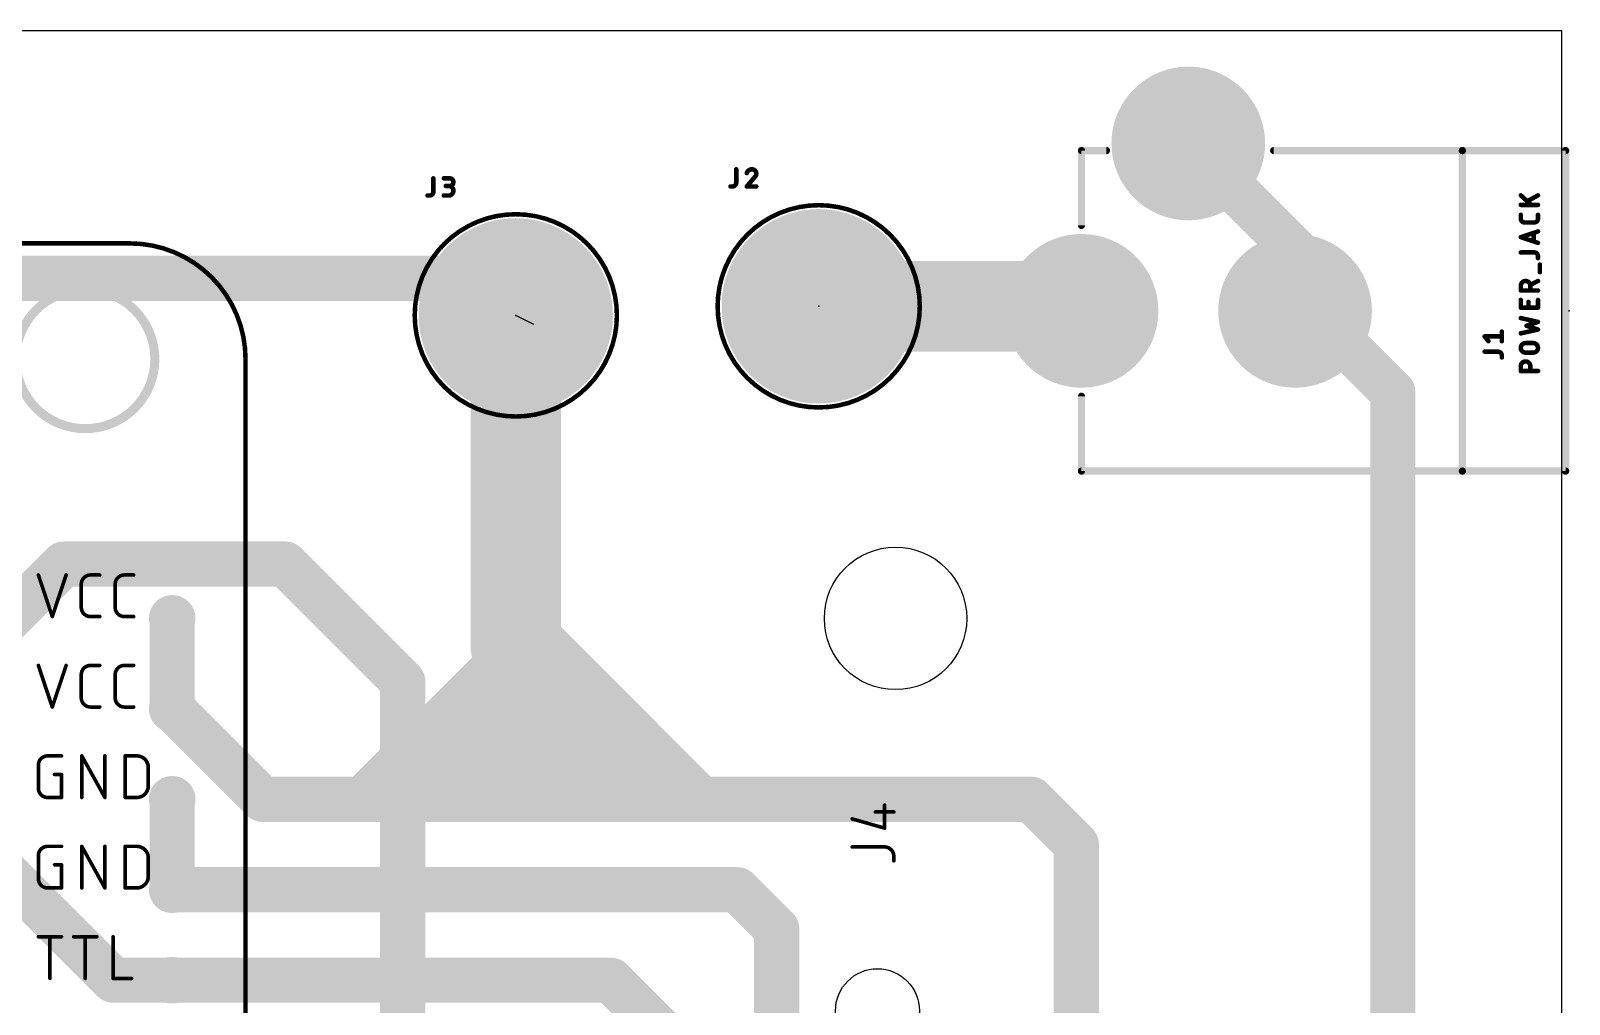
# Model space of a CAD drawing. Extents: x -1.3 to 90, y -14.6 to 68.6.
# Drawn here: x 46.83 to 90.04, y 41.24 to 68.57 of the extents above; entities that cross this region are included whole.
import ezdxf

# ---------------------------------------------------------------- set-up
doc = ezdxf.new("R2010")
doc.units = 0
for name, color, linetype in [('1', 22, 'CONTINUOUS'), ('16', 175, 'CONTINUOUS'), ('17', 82, 'CONTINUOUS'), ('19', 53, 'CONTINUOUS'), ('20', 30, 'CONTINUOUS'), ('21', 253, 'CONTINUOUS'), ('23', 7, 'CONTINUOUS'), ('25', 253, 'CONTINUOUS'), ('27', 253, 'CONTINUOUS'), ('51', 253, 'CONTINUOUS')]:
    doc.layers.add(name, color=color, linetype=linetype)

# ---------------------------------------------------------------- blocks, each defined once
blk = doc.blocks.new('ROUNDP')
at = {"const_width": 0.5}
blk.add_lwpolyline([(0, -0.25, 1), (0, 0.25, 1), (0, -0.25)], format="xyb", dxfattribs=at)

msp = doc.modelspace()

# ---------------------------------------------------------------- linework, layer by layer
at = {"layer": '1', "const_width": 1.27}
for points in [[(41.148, 46.99), (47.752, 53.594)], [(47.752, 53.594), (53.975, 53.594)], [(53.975, 53.594), (57.277, 50.292)], [(57.277, 50.292), (57.277, 40.259)]]:
    msp.add_lwpolyline(points, dxfattribs=at)
at = {"layer": '1', "const_width": 0.635}
for points in [[(47.752, 53.9115, 1), (47.752, 53.2765)], [(47.9765, 53.3695, 1), (47.5275, 53.8185)], [(54.1995, 53.8185, 1), (53.7505, 53.3695)], [(53.975, 53.2765, 1), (53.975, 53.9115)], [(57.5945, 50.292, 1), (56.9595, 50.292)], [(57.0525, 50.0675, 1), (57.5015, 50.5165)]]:
    msp.add_lwpolyline(points, format="xyb", dxfattribs=at)
at = {"layer": '16'}
for points, const_width in [([(79.343, 65.406), (82.343, 62.406)], 1.27), ([(82.343, 62.406), (82.343, 60.706)], 1.27), ([(4.5501, 61.6169), (59.6681, 61.6169)], 1.27), ([(59.6681, 61.6169), (60.96, 60.325)], 1.27), ([(60.452, 60.579), (60.452, 51.308)], 2.54), ([(68.961, 60.833), (76.216, 60.833)], 2.54), ([(76.216, 60.833), (76.343, 60.706)], 2.54), ([(82.55, 60.96), (82.343, 60.753)], 1.27), ([(82.343, 60.753), (82.343, 60.706)], 1.27), ([(85.09, 58.42), (82.55, 60.96)], 1.27), ([(85.09, -1.27), (85.09, 58.42)], 1.27), ([(50.8, 49.53), (50.8, 52.07)], 1.27), ([(61.595, 50.165), (60.452, 51.308)], 2.54), ([(60.452, 51.308), (57.15, 48.006)], 1.27), ([(65.659, 46.99), (61.214, 51.435)], 1.27), ([(63.5, 48.26), (61.595, 50.165)], 2.54), ([(41.0845, 49.9745), (49.149, 41.91)], 1.27), ([(61.595, 50.165), (61.595, 48.895)], 1.27), ([(50.8, 49.53), (53.34, 46.99)], 1.27), ([(59.69, 49.53), (58.42, 48.26)], 1.27), ([(59.69, 49.53), (60.96, 49.53)], 1.27), ([(61.595, 48.895), (60.96, 48.26)], 1.27), ([(61.595, 48.895), (61.595, 47.625)], 1.27), ([(57.15, 46.99), (58.42, 48.26)], 1.27), ([(58.42, 48.26), (58.42, 46.99)], 1.27), ([(58.42, 46.99), (59.69, 48.26)], 1.27), ([(60.96, 48.26), (59.69, 46.99)], 1.27), ([(59.69, 48.26), (60.96, 48.26)], 1.27), ([(63.5, 48.26), (62.23, 46.99)], 1.27), ([(63.5, 46.99), (63.5, 48.26)], 1.27), ([(57.15, 48.006), (56.134, 46.99)], 1.27), ([(57.15, 48.006), (57.15, 46.99)], 1.27), ([(61.595, 47.625), (60.96, 46.99)], 1.27), ([(50.8, 46.99), (50.8, 44.45)], 1.27), ([(53.34, 46.99), (56.134, 46.99)], 1.27), ([(56.134, 46.99), (57.15, 46.99)], 1.27), ([(57.15, 46.99), (58.42, 46.99)], 1.27), ([(58.42, 46.99), (59.69, 46.99)], 1.27), ([(59.69, 46.99), (60.96, 46.99)], 1.27), ([(60.96, 46.99), (62.23, 46.99)], 1.27), ([(62.23, 46.99), (63.5, 46.99)], 1.27), ([(63.5, 46.99), (65.659, 46.99)], 1.27), ([(65.659, 46.99), (74.93, 46.99)], 1.27), ([(74.93, 46.99), (76.2, 45.72)], 1.27), ([(76.2, 45.72), (76.2, 36.582)], 1.27), ([(50.8, 44.45), (66.675, 44.45)], 1.27), ([(66.675, 44.45), (67.781, 43.344)], 1.27), ([(67.781, 43.344), (67.781, 39.8794)], 1.27), ([(49.149, 41.91), (50.8, 41.91)], 1.27), ([(50.8, 41.91), (63.119, 41.91)], 1.27), ([(63.119, 41.91), (65.772, 39.257)], 1.27)]:
    msp.add_lwpolyline(points, dxfattribs=dict(at, const_width=const_width))
for points, const_width in [([(79.5675, 65.6305, 1), (79.1185, 65.1815)], 0.635), ([(82.6605, 62.406, 1), (82.0255, 62.406)], 0.635), ([(82.1185, 62.1815, 1), (82.5675, 62.6305)], 0.635), ([(59.8927, 61.8414, 1), (59.4436, 61.3923)], 0.635), ([(59.6681, 61.2994, 1), (59.6681, 61.9344)], 0.635), ([(61.087, 60.579, 1), (59.817, 60.579)], 1.27), ([(68.961, 61.468, 1), (68.961, 60.198)], 1.27), ([(76.665, 61.282, 1), (75.767, 60.384)], 1.27), ([(76.216, 60.198, 1), (76.216, 61.468)], 1.27), ([(75.894, 60.257, 1), (76.792, 61.155)], 1.27), ([(82.6605, 60.753, 1), (82.0255, 60.753)], 0.635), ([(82.7745, 61.1845, 1), (82.3255, 60.7355)], 0.635), ([(82.7745, 60.7355, 1), (82.3255, 61.1845)], 0.635), ([(82.1185, 60.9775, 1), (82.5675, 60.5285)], 0.635), ([(82.0255, 60.706, 1), (82.6605, 60.706)], 0.635), ([(82.0255, 60.706, 1), (82.6605, 60.706)], 0.635), ([(60.7355, 60.1005, 1), (61.1845, 60.5495)], 0.635), ([(85.4075, 58.42, 1), (84.7725, 58.42)], 0.635), ([(84.8655, 58.1955, 1), (85.3145, 58.6445)], 0.635), ([(51.1175, 52.07, 1), (50.4825, 52.07)], 0.635), ([(60.901, 51.757, 1), (60.003, 50.859)], 1.27), ([(59.817, 51.308, 1), (61.087, 51.308)], 1.27), ([(60.6765, 51.0835, 1), (60.2275, 51.5325)], 0.635), ([(61.4385, 51.6595, 1), (60.9895, 51.2105)], 0.635), ([(62.044, 50.614, 1), (61.146, 49.716)], 1.27), ([(61.146, 49.716, 1), (62.044, 50.614)], 1.27), ([(61.9125, 50.165, 1), (61.2775, 50.165)], 0.635), ([(51.0245, 49.7545, 1), (50.5755, 49.3055)], 0.635), ([(59.69, 49.8475, 1), (59.69, 49.2125)], 0.635), ([(59.9145, 49.3055, 1), (59.4655, 49.7545)], 0.635), ([(60.96, 49.2125, 1), (60.96, 49.8475)], 0.635), ([(50.4825, 49.53, 1), (51.1175, 49.53)], 0.635), ([(61.9125, 48.895, 1), (61.2775, 48.895)], 0.635), ([(61.8195, 48.6705, 1), (61.3705, 49.1195)], 0.635), ([(63.051, 47.811, 1), (63.949, 48.709)], 1.27), ([(58.7375, 48.26, 1), (58.1025, 48.26)], 0.635), ([(58.6445, 48.0355, 1), (58.1955, 48.4845)], 0.635), ([(59.69, 48.5775, 1), (59.69, 47.9425)], 0.635), ([(59.9145, 48.0355, 1), (59.4655, 48.4845)], 0.635), ([(61.1845, 48.0355, 1), (60.7355, 48.4845)], 0.635), ([(60.96, 47.9425, 1), (60.96, 48.5775)], 0.635), ([(61.2775, 48.895, 1), (61.9125, 48.895)], 0.635), ([(63.8175, 48.26, 1), (63.1825, 48.26)], 0.635), ([(63.7245, 48.0355, 1), (63.2755, 48.4845)], 0.635), ([(57.4675, 48.006, 1), (56.8325, 48.006)], 0.635), ([(56.9255, 48.2305, 1), (57.3745, 47.7815)], 0.635), ([(57.3745, 47.7815, 1), (56.9255, 48.2305)], 0.635), ([(58.1955, 48.4845, 1), (58.6445, 48.0355)], 0.635), ([(60.7355, 48.4845, 1), (61.1845, 48.0355)], 0.635), ([(61.8195, 47.4005, 1), (61.3705, 47.8495)], 0.635), ([(51.1175, 46.99, 1), (50.4825, 46.99)], 0.635), ([(53.34, 47.3075, 1), (53.34, 46.6725)], 0.635), ([(56.134, 47.3075, 1), (56.134, 46.6725)], 0.635), ([(56.134, 46.6725, 1), (56.134, 47.3075)], 0.635), ([(57.15, 47.3075, 1), (57.15, 46.6725)], 0.635), ([(57.15, 46.6725, 1), (57.15, 47.3075)], 0.635), ([(58.42, 47.3075, 1), (58.42, 46.6725)], 0.635), ([(58.42, 46.6725, 1), (58.42, 47.3075)], 0.635), ([(59.69, 47.3075, 1), (59.69, 46.6725)], 0.635), ([(59.69, 46.6725, 1), (59.69, 47.3075)], 0.635), ([(60.96, 47.3075, 1), (60.96, 46.6725)], 0.635), ([(60.96, 46.6725, 1), (60.96, 47.3075)], 0.635), ([(61.2775, 47.625, 1), (61.9125, 47.625)], 0.635), ([(62.23, 47.3075, 1), (62.23, 46.6725)], 0.635), ([(62.23, 46.6725, 1), (62.23, 47.3075)], 0.635), ([(63.5, 47.3075, 1), (63.5, 46.6725)], 0.635), ([(63.5, 46.6725, 1), (63.5, 47.3075)], 0.635), ([(65.659, 47.3075, 1), (65.659, 46.6725)], 0.635), ([(65.659, 46.6725, 1), (65.659, 47.3075)], 0.635), ([(75.1545, 47.2145, 1), (74.7055, 46.7655)], 0.635), ([(74.93, 46.6725, 1), (74.93, 47.3075)], 0.635), ([(53.1155, 46.7655, 1), (53.5645, 47.2145)], 0.635), ([(55.9095, 47.2145, 1), (56.3585, 46.7655)], 0.635), ([(56.9255, 47.2145, 1), (57.3745, 46.7655)], 0.635), ([(56.8325, 46.99, 1), (57.4675, 46.99)], 0.635), ([(58.1955, 47.2145, 1), (58.6445, 46.7655)], 0.635), ([(58.1025, 46.99, 1), (58.7375, 46.99)], 0.635), ([(59.4655, 47.2145, 1), (59.9145, 46.7655)], 0.635), ([(60.7355, 47.2145, 1), (61.1845, 46.7655)], 0.635), ([(62.0055, 47.2145, 1), (62.4545, 46.7655)], 0.635), ([(63.1825, 46.99, 1), (63.8175, 46.99)], 0.635), ([(65.4345, 46.7655, 1), (65.8835, 47.2145)], 0.635), ([(76.5175, 45.72, 1), (75.8825, 45.72)], 0.635), ([(75.9755, 45.4955, 1), (76.4245, 45.9445)], 0.635), ([(50.8, 44.7675, 1), (50.8, 44.1325)], 0.635), ([(66.8995, 44.6745, 1), (66.4505, 44.2255)], 0.635), ([(66.675, 44.1325, 1), (66.675, 44.7675)], 0.635), ([(50.4825, 44.45, 1), (51.1175, 44.45)], 0.635), ([(68.0985, 43.344, 1), (67.4635, 43.344)], 0.635), ([(67.5565, 43.1195, 1), (68.0055, 43.5685)], 0.635), ([(49.149, 42.2275, 1), (49.149, 41.5925)], 0.635), ([(48.9245, 41.6855, 1), (49.3735, 42.1345)], 0.635), ([(50.8, 42.2275, 1), (50.8, 41.5925)], 0.635), ([(50.8, 41.5925, 1), (50.8, 42.2275)], 0.635), ([(63.3435, 42.1345, 1), (62.8945, 41.6855)], 0.635), ([(63.119, 41.5925, 1), (63.119, 42.2275)], 0.635)]:
    msp.add_lwpolyline(points, format="xyb", dxfattribs=dict(at, const_width=const_width))
at = {"layer": '19'}
msp.add_line((60.96, 60.325), (60.452, 60.579), dxfattribs=at)
at = {"layer": '20'}
for p, q in [((89.84, 68.57), (-1.27, 68.57)), ((89.84, -12.7), (89.84, 68.57))]:
    msp.add_line(p, q, dxfattribs=at)
for centre, radius in [((71.12, 52.07), 2), ((70.612, 41.052), 1.18)]:
    msp.add_circle(centre, radius, dxfattribs=at)
at = {"layer": '21'}
for points, const_width in [([(76.343, 65.206), (76.343, 63.106)], 0.2032), ([(76.343, 65.206), (77.043, 65.206)], 0.2032), ([(87.043, 65.206), (81.743, 65.206)], 0.2032), ([(87.043, 56.206), (87.043, 65.206)], 0.2032), ([(28.11, 62.6), (49.61, 62.6)], 0.127), ([(52.86, 59.35), (52.86, -1.9)], 0.127), ([(76.343, 56.206), (76.343, 58.306)], 0.2032), ([(87.043, 56.206), (76.343, 56.206)], 0.2032), ([(47.0408, 53.2892), (47.4303, 52.1208)], 0.1016), ([(47.4303, 52.1208), (47.8197, 53.2892)], 0.1016), ([(48.505, 53.2892), (48.7647, 53.2892)], 0.1016), ([(49.4575, 53.2892), (49.7172, 53.2892)], 0.1016), ([(48.2454, 52.3804), (48.2454, 53.0296)], 0.1016), ([(49.1979, 52.3804), (49.1979, 53.0296)], 0.1016), ([(48.7647, 52.1208), (48.505, 52.1208)], 0.1016), ([(49.7172, 52.1208), (49.4575, 52.1208)], 0.1016), ([(47.0408, 50.7492), (47.4303, 49.5808)], 0.1016), ([(47.4303, 49.5808), (47.8197, 50.7492)], 0.1016), ([(48.505, 50.7492), (48.7647, 50.7492)], 0.1016), ([(49.4575, 50.7492), (49.7172, 50.7492)], 0.1016), ([(48.2454, 49.8404), (48.2454, 50.4896)], 0.1016), ([(49.1979, 49.8404), (49.1979, 50.4896)], 0.1016), ([(48.7647, 49.5808), (48.505, 49.5808)], 0.1016), ([(49.7172, 49.5808), (49.4575, 49.5808)], 0.1016), ([(47.0408, 47.3004), (47.0408, 47.9496)], 0.1016), ([(47.3004, 48.2092), (47.6899, 48.2092)], 0.1016), ([(48.26, 47.0408), (48.26, 48.2092)], 0.1016), ([(48.26, 48.2092), (48.9091, 47.0408)], 0.1016), ([(48.9091, 47.0408), (48.9091, 48.2092)], 0.1016), ([(49.4792, 47.0408), (49.4792, 48.2092)], 0.1016), ([(49.4792, 48.2092), (49.8037, 48.2092)], 0.1016), ([(47.4952, 47.6899), (47.6899, 47.6899)], 0.1016), ([(47.6899, 47.6899), (47.6899, 47.0408)], 0.1016), ([(50.1283, 47.8846), (50.1283, 47.3654)], 0.1016), ([(47.6899, 47.0408), (47.3004, 47.0408)], 0.1016), ([(49.8037, 47.0408), (49.4792, 47.0408)], 0.1016), ([(47.0408, 44.7604), (47.0408, 45.4096)], 0.1016), ([(47.3004, 45.6692), (47.6899, 45.6692)], 0.1016), ([(48.26, 44.5008), (48.26, 45.6692)], 0.1016), ([(48.26, 45.6692), (48.9091, 44.5008)], 0.1016), ([(48.9091, 44.5008), (48.9091, 45.6692)], 0.1016), ([(49.4792, 44.5008), (49.4792, 45.6692)], 0.1016), ([(49.4792, 45.6692), (49.8037, 45.6692)], 0.1016), ([(50.1283, 45.3446), (50.1283, 44.8254)], 0.1016), ([(47.4952, 45.1499), (47.6899, 45.1499)], 0.1016), ([(47.6899, 45.1499), (47.6899, 44.5008)], 0.1016), ([(47.6899, 44.5008), (47.3004, 44.5008)], 0.1016), ([(49.8037, 44.5008), (49.4792, 44.5008)], 0.1016), ([(47.0408, 43.1292), (47.6899, 43.1292)], 0.1016), ([(47.3654, 41.9608), (47.3654, 43.1292)], 0.1016), ([(48.0314, 43.1292), (48.6805, 43.1292)], 0.1016), ([(48.3559, 41.9608), (48.3559, 43.1292)], 0.1016), ([(49.1386, 43.1292), (49.1386, 41.9608)], 0.1016), ([(49.1386, 41.9608), (49.6578, 41.9608)], 0.1016)]:
    msp.add_lwpolyline(points, dxfattribs=dict(at, const_width=const_width))
for points, const_width in [([(76.3938, 65.206, 1), (76.2922, 65.206)], 0.1016), ([(76.343, 65.2568, 1), (76.343, 65.1552)], 0.1016), ([(77.043, 65.1552, 1), (77.043, 65.2568)], 0.1016), ([(81.743, 65.2568, 1), (81.743, 65.1552)], 0.1016), ([(87.0938, 65.206, 1), (86.9922, 65.206)], 0.1016), ([(87.043, 65.1552, 1), (87.043, 65.2568)], 0.1016), ([(68.961, 57.9932, 1), (68.961, 63.6728, 1), (68.961, 57.9932)], 0.127), ([(60.452, 57.7392, 1), (60.452, 63.4188, 1), (60.452, 57.7392)], 0.127), ([(76.2922, 63.106, 1), (76.3938, 63.106)], 0.1016), ([(49.61, 62.6318, 1), (49.61, 62.5682)], 0.0635), ([(52.86, 59.35, 0.4142), (49.61, 62.6)], 0.127), ([(49.61, 62.5682, 1), (49.61, 62.6318)], 0.0635), ([(48.36, 57.3974, 1), (48.36, 61.3026, 1), (48.36, 57.3974)], 0.254), ([(52.8918, 59.35, 1), (52.8282, 59.35)], 0.0635), ([(52.8282, 59.35, 1), (52.8918, 59.35)], 0.0635), ([(76.3938, 58.306, 1), (76.2922, 58.306)], 0.1016), ([(76.343, 56.2568, 1), (76.343, 56.1552)], 0.1016), ([(76.2922, 56.206, 1), (76.3938, 56.206)], 0.1016), ([(86.9922, 56.206, 1), (87.0938, 56.206)], 0.1016), ([(87.043, 56.1552, 1), (87.043, 56.2568)], 0.1016), ([(47.0649, 53.2972, 1), (47.0167, 53.2812)], 0.0508), ([(47.8438, 53.2812, 1), (47.7956, 53.2972)], 0.0508), ([(48.505, 53.2892, 0.4142), (48.2454, 53.0296)], 0.1016), ([(48.505, 53.3146, 1), (48.505, 53.2638)], 0.0508), ([(48.505, 53.2638, 1), (48.505, 53.3146)], 0.0508), ([(48.7647, 53.2638, 1), (48.7647, 53.3146)], 0.0508), ([(49.4575, 53.2892, 0.4142), (49.1979, 53.0296)], 0.1016), ([(49.4575, 53.3146, 1), (49.4575, 53.2638)], 0.0508), ([(49.4575, 53.2638, 1), (49.4575, 53.3146)], 0.0508), ([(49.7172, 53.2638, 1), (49.7172, 53.3146)], 0.0508), ([(48.2708, 53.0296, 1), (48.22, 53.0296)], 0.0508), ([(48.22, 53.0296, 1), (48.2708, 53.0296)], 0.0508), ([(49.2233, 53.0296, 1), (49.1725, 53.0296)], 0.0508), ([(49.1725, 53.0296, 1), (49.2233, 53.0296)], 0.0508), ([(48.2454, 52.3804, 0.4142), (48.505, 52.1208)], 0.1016), ([(48.2708, 52.3804, 1), (48.22, 52.3804)], 0.0508), ([(48.22, 52.3804, 1), (48.2708, 52.3804)], 0.0508), ([(49.1979, 52.3804, 0.4142), (49.4575, 52.1208)], 0.1016), ([(49.2233, 52.3804, 1), (49.1725, 52.3804)], 0.0508), ([(49.1725, 52.3804, 1), (49.2233, 52.3804)], 0.0508), ([(47.4062, 52.1288, 1), (47.4544, 52.1128)], 0.0508), ([(47.4062, 52.1128, 1), (47.4544, 52.1288)], 0.0508), ([(48.505, 52.1462, 1), (48.505, 52.0954)], 0.0508), ([(48.505, 52.0954, 1), (48.505, 52.1462)], 0.0508), ([(48.7647, 52.0954, 1), (48.7647, 52.1462)], 0.0508), ([(49.4575, 52.1462, 1), (49.4575, 52.0954)], 0.0508), ([(49.4575, 52.0954, 1), (49.4575, 52.1462)], 0.0508), ([(49.7172, 52.0954, 1), (49.7172, 52.1462)], 0.0508), ([(47.0649, 50.7572, 1), (47.0167, 50.7412)], 0.0508), ([(47.8438, 50.7412, 1), (47.7956, 50.7572)], 0.0508), ([(48.505, 50.7492, 0.4142), (48.2454, 50.4896)], 0.1016), ([(48.505, 50.7746, 1), (48.505, 50.7238)], 0.0508), ([(48.505, 50.7238, 1), (48.505, 50.7746)], 0.0508), ([(48.7647, 50.7238, 1), (48.7647, 50.7746)], 0.0508), ([(49.4575, 50.7492, 0.4142), (49.1979, 50.4896)], 0.1016), ([(49.4575, 50.7746, 1), (49.4575, 50.7238)], 0.0508), ([(49.4575, 50.7238, 1), (49.4575, 50.7746)], 0.0508), ([(49.7172, 50.7238, 1), (49.7172, 50.7746)], 0.0508), ([(48.2708, 50.4896, 1), (48.22, 50.4896)], 0.0508), ([(48.22, 50.4896, 1), (48.2708, 50.4896)], 0.0508), ([(49.2233, 50.4896, 1), (49.1725, 50.4896)], 0.0508), ([(49.1725, 50.4896, 1), (49.2233, 50.4896)], 0.0508), ([(48.2454, 49.8404, 0.4142), (48.505, 49.5808)], 0.1016), ([(48.2708, 49.8404, 1), (48.22, 49.8404)], 0.0508), ([(48.22, 49.8404, 1), (48.2708, 49.8404)], 0.0508), ([(49.1979, 49.8404, 0.4142), (49.4575, 49.5808)], 0.1016), ([(49.2233, 49.8404, 1), (49.1725, 49.8404)], 0.0508), ([(49.1725, 49.8404, 1), (49.2233, 49.8404)], 0.0508), ([(47.4062, 49.5888, 1), (47.4544, 49.5728)], 0.0508), ([(47.4062, 49.5728, 1), (47.4544, 49.5888)], 0.0508), ([(48.505, 49.6062, 1), (48.505, 49.5554)], 0.0508), ([(48.505, 49.5554, 1), (48.505, 49.6062)], 0.0508), ([(48.7647, 49.5554, 1), (48.7647, 49.6062)], 0.0508), ([(49.4575, 49.6062, 1), (49.4575, 49.5554)], 0.0508), ([(49.4575, 49.5554, 1), (49.4575, 49.6062)], 0.0508), ([(49.7172, 49.5554, 1), (49.7172, 49.6062)], 0.0508), ([(47.3004, 48.2092, 0.4142), (47.0408, 47.9496)], 0.1016), ([(47.0662, 47.9496, 1), (47.0154, 47.9496)], 0.0508), ([(47.0154, 47.9496, 1), (47.0662, 47.9496)], 0.0508), ([(47.3004, 48.2346, 1), (47.3004, 48.1838)], 0.0508), ([(47.3004, 48.1838, 1), (47.3004, 48.2346)], 0.0508), ([(47.6899, 48.1838, 1), (47.6899, 48.2346)], 0.0508), ([(48.2854, 48.2092, 1), (48.2346, 48.2092)], 0.0508), ([(48.2822, 48.2215, 1), (48.2378, 48.1969)], 0.0508), ([(48.9345, 48.2092, 1), (48.8837, 48.2092)], 0.0508), ([(49.5046, 48.2092, 1), (49.4538, 48.2092)], 0.0508), ([(49.4792, 48.2346, 1), (49.4792, 48.1838)], 0.0508), ([(50.1283, 47.8846, 0.4142), (49.8037, 48.2092)], 0.1016), ([(49.8037, 48.2346, 1), (49.8037, 48.1838)], 0.0508), ([(49.8037, 48.1838, 1), (49.8037, 48.2346)], 0.0508), ([(47.4952, 47.7153, 1), (47.4952, 47.6645)], 0.0508), ([(47.7153, 47.6899, 1), (47.6645, 47.6899)], 0.0508), ([(47.6899, 47.6645, 1), (47.6899, 47.7153)], 0.0508), ([(50.1537, 47.8846, 1), (50.1029, 47.8846)], 0.0508), ([(50.1029, 47.8846, 1), (50.1537, 47.8846)], 0.0508), ([(47.0408, 47.3004, 0.4142), (47.3004, 47.0408)], 0.1016), ([(47.0662, 47.3004, 1), (47.0154, 47.3004)], 0.0508), ([(47.0154, 47.3004, 1), (47.0662, 47.3004)], 0.0508), ([(49.8037, 47.0408, 0.4142), (50.1283, 47.3654)], 0.1016), ([(50.1537, 47.3654, 1), (50.1029, 47.3654)], 0.0508), ([(50.1029, 47.3654, 1), (50.1537, 47.3654)], 0.0508), ([(47.3004, 47.0662, 1), (47.3004, 47.0154)], 0.0508), ([(47.3004, 47.0154, 1), (47.3004, 47.0662)], 0.0508), ([(47.6645, 47.0408, 1), (47.7153, 47.0408)], 0.0508), ([(47.6899, 47.0154, 1), (47.6899, 47.0662)], 0.0508), ([(48.2346, 47.0408, 1), (48.2854, 47.0408)], 0.0508), ([(48.8837, 47.0408, 1), (48.9345, 47.0408)], 0.0508), ([(48.8869, 47.0285, 1), (48.9313, 47.0531)], 0.0508), ([(49.4792, 47.0662, 1), (49.4792, 47.0154)], 0.0508), ([(49.4538, 47.0408, 1), (49.5046, 47.0408)], 0.0508), ([(49.8037, 47.0662, 1), (49.8037, 47.0154)], 0.0508), ([(49.8037, 47.0154, 1), (49.8037, 47.0662)], 0.0508), ([(47.3004, 45.6692, 0.4142), (47.0408, 45.4096)], 0.1016), ([(47.0662, 45.4096, 1), (47.0154, 45.4096)], 0.0508), ([(47.0154, 45.4096, 1), (47.0662, 45.4096)], 0.0508), ([(47.3004, 45.6946, 1), (47.3004, 45.6438)], 0.0508), ([(47.3004, 45.6438, 1), (47.3004, 45.6946)], 0.0508), ([(47.6899, 45.6438, 1), (47.6899, 45.6946)], 0.0508), ([(48.2854, 45.6692, 1), (48.2346, 45.6692)], 0.0508), ([(48.2822, 45.6815, 1), (48.2378, 45.6569)], 0.0508), ([(48.9345, 45.6692, 1), (48.8837, 45.6692)], 0.0508), ([(49.5046, 45.6692, 1), (49.4538, 45.6692)], 0.0508), ([(49.4792, 45.6946, 1), (49.4792, 45.6438)], 0.0508), ([(50.1283, 45.3446, 0.4142), (49.8037, 45.6692)], 0.1016), ([(49.8037, 45.6946, 1), (49.8037, 45.6438)], 0.0508), ([(49.8037, 45.6438, 1), (49.8037, 45.6946)], 0.0508), ([(50.1537, 45.3446, 1), (50.1029, 45.3446)], 0.0508), ([(47.4952, 45.1753, 1), (47.4952, 45.1245)], 0.0508), ([(47.7153, 45.1499, 1), (47.6645, 45.1499)], 0.0508), ([(47.6899, 45.1245, 1), (47.6899, 45.1753)], 0.0508), ([(50.1029, 45.3446, 1), (50.1537, 45.3446)], 0.0508), ([(47.0408, 44.7604, 0.4142), (47.3004, 44.5008)], 0.1016), ([(47.0662, 44.7604, 1), (47.0154, 44.7604)], 0.0508), ([(47.0154, 44.7604, 1), (47.0662, 44.7604)], 0.0508), ([(47.3004, 44.5262, 1), (47.3004, 44.4754)], 0.0508), ([(47.3004, 44.4754, 1), (47.3004, 44.5262)], 0.0508), ([(47.6645, 44.5008, 1), (47.7153, 44.5008)], 0.0508), ([(47.6899, 44.4754, 1), (47.6899, 44.5262)], 0.0508), ([(48.2346, 44.5008, 1), (48.2854, 44.5008)], 0.0508), ([(48.8837, 44.5008, 1), (48.9345, 44.5008)], 0.0508), ([(48.8869, 44.4885, 1), (48.9313, 44.5131)], 0.0508), ([(49.4792, 44.5262, 1), (49.4792, 44.4754)], 0.0508), ([(49.4538, 44.5008, 1), (49.5046, 44.5008)], 0.0508), ([(49.8037, 44.5008, 0.4142), (50.1283, 44.8254)], 0.1016), ([(49.8037, 44.5262, 1), (49.8037, 44.4754)], 0.0508), ([(49.8037, 44.4754, 1), (49.8037, 44.5262)], 0.0508), ([(50.1537, 44.8254, 1), (50.1029, 44.8254)], 0.0508), ([(50.1029, 44.8254, 1), (50.1537, 44.8254)], 0.0508), ([(47.0408, 43.1546, 1), (47.0408, 43.1038)], 0.0508), ([(47.3908, 43.1292, 1), (47.34, 43.1292)], 0.0508), ([(47.6899, 43.1038, 1), (47.6899, 43.1546)], 0.0508), ([(48.0314, 43.1546, 1), (48.0314, 43.1038)], 0.0508), ([(48.3813, 43.1292, 1), (48.3306, 43.1292)], 0.0508), ([(48.6805, 43.1038, 1), (48.6805, 43.1546)], 0.0508), ([(49.164, 43.1292, 1), (49.1132, 43.1292)], 0.0508), ([(47.34, 41.9608, 1), (47.3908, 41.9608)], 0.0508), ([(48.3306, 41.9608, 1), (48.3813, 41.9608)], 0.0508), ([(49.1386, 41.9862, 1), (49.1386, 41.9354)], 0.0508), ([(49.1132, 41.9608, 1), (49.164, 41.9608)], 0.0508), ([(49.6578, 41.9354, 1), (49.6578, 41.9862)], 0.0508)]:
    msp.add_lwpolyline(points, format="xyb", dxfattribs=dict(at, const_width=const_width))
at = {"layer": '23'}
for p in [(60.452, 60.579), (68.961, 60.833), (90.043, 60.706)]:
    msp.add_point(p, dxfattribs=at)
at = {"layer": '25'}
for points, const_width in [([(58.1681, 64.4271, 1), (58.1046, 64.4271)], 0.0635), ([(58.4312, 64.4589, 1), (58.4312, 64.3954)], 0.0635), ([(58.592, 64.4589, 1), (58.592, 64.3954)], 0.0635), ([(58.592, 64.2126, 1), (58.592, 64.4271)], 0.127), ([(58.592, 64.3954, 1), (58.592, 64.4589)], 0.0635), ([(66.6771, 64.6811, 1), (66.6136, 64.6811)], 0.0635), ([(67.0876, 64.6811, 0.3252), (66.9402, 64.5739)], 0.127), ([(66.91, 64.5836, 1), (66.9704, 64.5641)], 0.0635), ([(67.2083, 64.5604, 0.4142), (67.0876, 64.6811)], 0.127), ([(67.0876, 64.7128, 1), (67.0876, 64.6493)], 0.0635), ([(67.0876, 64.6494, 1), (67.0876, 64.7128)], 0.0635), ([(67.1681, 64.4666, 0.2053), (67.2083, 64.5604)], 0.127), ([(67.1462, 64.4896, 1), (67.1899, 64.4436)], 0.0635), ([(67.1922, 64.446, 1), (67.1439, 64.4872)], 0.0635), ([(67.24, 64.5604, 1), (67.1765, 64.5604)], 0.0635), ([(67.1765, 64.5604, 1), (67.24, 64.5604)], 0.0635), ([(57.9755, 63.9763, 1), (57.9755, 63.9128)], 0.0635), ([(58.0291, 63.9445, 0.4142), (58.1364, 64.0517)], 0.127), ([(58.0291, 63.9763, 1), (58.0291, 63.9128)], 0.0635), ([(58.0291, 63.9128, 1), (58.0291, 63.9763)], 0.0635), ([(58.1681, 64.0517, 1), (58.1046, 64.0517)], 0.0635), ([(58.1046, 64.0517, 1), (58.1681, 64.0517)], 0.0635), ([(58.4312, 63.9763, 1), (58.4312, 63.9128)], 0.0635), ([(58.4848, 64.2444, 1), (58.4848, 64.1809)], 0.0635), ([(58.5652, 64.2444, 1), (58.5652, 64.1809)], 0.0635), ([(58.5652, 63.9445, 1), (58.5652, 64.2126)], 0.127), ([(58.5652, 63.9763, 1), (58.5652, 63.9128)], 0.0635), ([(58.592, 64.2444, 1), (58.592, 64.1809)], 0.0635), ([(58.5652, 63.9128, 1), (58.5652, 63.9763)], 0.0635), ([(58.592, 64.1809, 1), (58.592, 64.2444)], 0.0635), ([(66.4845, 64.2303, 1), (66.4845, 64.1668)], 0.0635), ([(66.5381, 64.1985, 0.4142), (66.6454, 64.3057)], 0.127), ([(66.5381, 64.2303, 1), (66.5381, 64.1668)], 0.0635), ([(66.5381, 64.1668, 1), (66.5381, 64.2303)], 0.0635), ([(66.6771, 64.3057, 1), (66.6136, 64.3057)], 0.0635), ([(66.6136, 64.3057, 1), (66.6771, 64.3057)], 0.0635), ([(66.9402, 64.2303, 1), (66.9402, 64.1668)], 0.0635), ([(66.916, 64.2191, 1), (66.9644, 64.1779)], 0.0635), ([(67.2083, 64.1668, 1), (67.2083, 64.2303)], 0.0635), ([(88.1825, 60.1217, 1), (88.1189, 60.1217)], 0.0635), ([(87.6681, 60.0194, 1), (87.6681, 59.9559)], 0.0635), ([(87.6929, 60.0074, 1), (87.6433, 59.9678)], 0.0635), ([(87.7506, 59.8337, 1), (87.8001, 59.8734)], 0.0635), ([(88.1189, 59.8536, 1), (88.1825, 59.8536)], 0.0635), ([(88.1507, 59.9559, 1), (88.1507, 60.0194)], 0.0635), ([(87.6681, 59.5905, 1), (87.6681, 59.527)], 0.0635), ([(88.1507, 59.4515, 0.4142), (88.0435, 59.5588)], 0.127), ([(88.0435, 59.5905, 1), (88.0435, 59.527)], 0.0635), ([(88.0435, 59.527, 1), (88.0435, 59.5905)], 0.0635), ([(88.1825, 59.4515, 1), (88.1189, 59.4515)], 0.0635), ([(88.1189, 59.4515, 1), (88.1825, 59.4515)], 0.0635), ([(88.1189, 59.3979, 1), (88.1825, 59.3979)], 0.0635), ([(70.5519, 46.6594, 1), (70.5519, 46.6086)], 0.0508), ([(70.837, 46.8287, 1), (70.7862, 46.8287)], 0.0508), ([(71.0712, 46.6086, 1), (71.0712, 46.6594)], 0.0508), ([(69.9098, 46.4637, 1), (69.8958, 46.4148)], 0.0508), ([(70.7862, 46.1796, 1), (70.837, 46.1796)], 0.0508), ([(70.8046, 46.1552, 1), (70.8185, 46.204)], 0.0508), ([(69.9028, 45.6777, 1), (69.9028, 45.6269)], 0.0508), ([(71.0712, 45.3926, 0.4142), (70.8116, 45.6523)], 0.1016), ([(70.8116, 45.6777, 1), (70.8116, 45.6269)], 0.0508), ([(70.8116, 45.6269, 1), (70.8116, 45.6777)], 0.0508), ([(71.0966, 45.3926, 1), (71.0458, 45.3926)], 0.0508), ([(71.0458, 45.3926, 1), (71.0966, 45.3926)], 0.0508), ([(71.0458, 45.2628, 1), (71.0966, 45.2628)], 0.0508)]:
    msp.add_lwpolyline(points, format="xyb", dxfattribs=dict(at, const_width=const_width))
for points, const_width in [([(58.1364, 64.4271), (58.1364, 64.0517)], 0.127), ([(58.4312, 64.4271), (58.592, 64.4271)], 0.127), ([(66.6454, 64.6811), (66.6454, 64.3057)], 0.127), ([(67.1681, 64.4666), (66.9402, 64.1985)], 0.127), ([(58.0291, 63.9445), (57.9755, 63.9445)], 0.127), ([(58.4312, 63.9445), (58.5652, 63.9445)], 0.127), ([(58.592, 64.2126), (58.4848, 64.2126)], 0.127), ([(66.5381, 64.1985), (66.4845, 64.1985)], 0.127), ([(66.9402, 64.1985), (67.2083, 64.1985)], 0.127), ([(88.1507, 59.8536), (88.1507, 60.1217)], 0.127), ([(87.7753, 59.8536), (87.6681, 59.9876)], 0.127), ([(87.6681, 59.9876), (88.1507, 59.9876)], 0.127), ([(87.6681, 59.5588), (88.0435, 59.5588)], 0.127), ([(88.1507, 59.4515), (88.1507, 59.3979)], 0.127), ([(70.5519, 46.634), (71.0712, 46.634)], 0.1016), ([(70.8116, 46.1796), (70.8116, 46.8287)], 0.1016), ([(69.9028, 46.4393), (70.8116, 46.1796)], 0.1016), ([(69.9028, 45.6523), (70.8116, 45.6523)], 0.1016), ([(71.0712, 45.3926), (71.0712, 45.2628)], 0.1016)]:
    msp.add_lwpolyline(points, dxfattribs=dict(at, const_width=const_width))
at = {"layer": '27', "const_width": 0.127}
for points in [[(88.6841, 63.9484), (88.979, 63.6803)], [(89.1667, 63.9484), (88.8718, 63.7876)], [(89.1667, 63.6803), (88.6841, 63.6803)], [(88.6841, 63.2945), (88.6841, 63.4018)], [(89.0595, 63.1873), (88.7913, 63.1873)], [(89.1667, 63.4018), (89.1667, 63.2945)], [(88.6841, 62.7756), (89.1667, 62.9365)], [(89.1667, 62.6147), (88.6841, 62.7756)], [(89.0461, 62.8962), (89.0461, 62.6549)], [(88.6841, 62.3467), (89.0595, 62.3467)], [(89.1667, 62.2395), (89.1667, 62.1859)], [(89.2203, 61.7905), (89.2203, 62.005)], [(88.6841, 61.2763), (88.6841, 61.4104)], [(89.1667, 61.5444), (88.9522, 61.4372)], [(88.9522, 61.4104), (88.9522, 61.2763)], [(89.1667, 61.2763), (88.6841, 61.2763)], [(88.6841, 60.7964), (88.6841, 61.0109)], [(88.8986, 60.7964), (88.8986, 60.9573)], [(89.1667, 61.0109), (89.1667, 60.7964)], [(89.1667, 60.7964), (88.6841, 60.7964)], [(89.1667, 60.3957), (88.6841, 60.5029)], [(88.6841, 60.074), (89.1667, 60.1812)], [(88.845, 60.2884), (89.1667, 60.3957)], [(89.1667, 60.1812), (88.845, 60.2884)], [(88.8182, 59.8007), (89.0326, 59.8007)], [(88.6841, 59.0169), (88.6841, 59.151)], [(89.0326, 59.5326), (88.8182, 59.5326)], [(88.9522, 59.151), (88.9522, 59.0169)], [(89.1667, 59.0169), (88.6841, 59.0169)]]:
    msp.add_lwpolyline(points, dxfattribs=at)
at = {"layer": '27'}
for points, const_width in [([(88.7055, 63.9719, 1), (88.6627, 63.9249)], 0.0635), ([(89.1819, 63.9205, 1), (89.1515, 63.9763)], 0.0635), ([(88.6841, 63.7121, 1), (88.6841, 63.6486)], 0.0635), ([(88.8566, 63.8154, 1), (88.887, 63.7597)], 0.0635), ([(88.9577, 63.6568, 1), (89.0004, 63.7038)], 0.0635), ([(89.1667, 63.6486, 1), (89.1667, 63.7121)], 0.0635), ([(88.7159, 63.4018, 1), (88.6523, 63.4018)], 0.0635), ([(88.7158, 63.2945, 1), (88.6523, 63.2945)], 0.0635), ([(88.6523, 63.2945, 1), (88.7159, 63.2945)], 0.0635), ([(88.6841, 63.2945, 0.4142), (88.7913, 63.1873)], 0.127), ([(88.7913, 63.2191, 1), (88.7913, 63.1555)], 0.0635), ([(88.7913, 63.1555, 1), (88.7913, 63.2191)], 0.0635), ([(89.0595, 63.1873, 0.4142), (89.1667, 63.2945)], 0.127), ([(89.0595, 63.2191, 1), (89.0595, 63.1555)], 0.0635), ([(89.0595, 63.1555, 1), (89.0595, 63.2191)], 0.0635), ([(89.1985, 63.4018, 1), (89.135, 63.4018)], 0.0635), ([(89.1985, 63.2945, 1), (89.135, 63.2945)], 0.0635), ([(89.135, 63.2945, 1), (89.1985, 63.2945)], 0.0635), ([(88.6941, 62.8057, 1), (88.6741, 62.7455)], 0.0635), ([(88.6741, 62.8057, 1), (88.6941, 62.7455)], 0.0635), ([(89.0778, 62.8962, 1), (89.0143, 62.8962)], 0.0635), ([(89.0143, 62.6549, 1), (89.0778, 62.6549)], 0.0635), ([(89.1767, 62.9063, 1), (89.1567, 62.9666)], 0.0635), ([(89.1567, 62.5846, 1), (89.1767, 62.6448)], 0.0635), ([(88.6841, 62.3785, 1), (88.6841, 62.315)], 0.0635), ([(89.0595, 62.3785, 1), (89.0595, 62.315)], 0.0635), ([(89.1667, 62.2395, 0.4142), (89.0595, 62.3467)], 0.127), ([(89.0595, 62.315, 1), (89.0595, 62.3785)], 0.0635), ([(89.1985, 62.2395, 1), (89.135, 62.2395)], 0.0635), ([(89.135, 62.2395, 1), (89.1985, 62.2395)], 0.0635), ([(89.135, 62.1859, 1), (89.1985, 62.1859)], 0.0635), ([(89.2521, 62.005, 1), (89.1886, 62.005)], 0.0635), ([(89.1886, 61.7905, 1), (89.2521, 61.7905)], 0.0635), ([(88.7159, 61.4104, 1), (88.6523, 61.4104)], 0.0635), ([(88.6523, 61.4104, 1), (88.7159, 61.4104)], 0.0635), ([(88.9522, 61.4104, 1), (88.6841, 61.4104)], 0.127), ([(88.938, 61.4656, 1), (88.9664, 61.4088)], 0.0635), ([(88.984, 61.4104, 1), (88.9205, 61.4104)], 0.0635), ([(88.9205, 61.4104, 1), (88.984, 61.4104)], 0.0635), ([(89.1809, 61.516, 1), (89.1525, 61.5728)], 0.0635), ([(88.6523, 61.2763, 1), (88.7159, 61.2763)], 0.0635), ([(88.7159, 61.0109, 1), (88.6523, 61.0109)], 0.0635), ([(88.6841, 61.3081, 1), (88.6841, 61.2446)], 0.0635), ([(88.9303, 60.9573, 1), (88.8668, 60.9573)], 0.0635), ([(88.9205, 61.2763, 1), (88.984, 61.2763)], 0.0635), ([(89.1985, 61.0109, 1), (89.135, 61.0109)], 0.0635), ([(89.1667, 61.2446, 1), (89.1667, 61.3081)], 0.0635), ([(88.6523, 60.7964, 1), (88.7159, 60.7964)], 0.0635), ([(88.6841, 60.8282, 1), (88.6841, 60.7647)], 0.0635), ([(88.691, 60.5339, 1), (88.6772, 60.4719)], 0.0635), ([(88.8668, 60.7964, 1), (88.9303, 60.7964)], 0.0635), ([(89.135, 60.7964, 1), (89.1985, 60.7964)], 0.0635), ([(89.1667, 60.7647, 1), (89.1667, 60.8282)], 0.0635), ([(88.6772, 60.105, 1), (88.691, 60.043)], 0.0635), ([(88.855, 60.3186, 1), (88.8349, 60.2583)], 0.0635), ([(88.8349, 60.3186, 1), (88.855, 60.2583)], 0.0635), ([(89.1767, 60.3656, 1), (89.1567, 60.4258)], 0.0635), ([(89.1567, 60.1511, 1), (89.1767, 60.2113)], 0.0635), ([(89.1598, 60.3647, 1), (89.1736, 60.4267)], 0.0635), ([(89.1736, 60.1502, 1), (89.1598, 60.2122)], 0.0635), ([(88.8182, 59.8007, 1), (88.8182, 59.5326)], 0.127), ([(88.8182, 59.8325, 1), (88.8182, 59.769)], 0.0635), ([(88.8182, 59.769, 1), (88.8182, 59.8325)], 0.0635), ([(89.0326, 59.8325, 1), (89.0326, 59.769)], 0.0635), ([(89.0326, 59.5326, 1), (89.0326, 59.8007)], 0.127), ([(89.0326, 59.769, 1), (89.0326, 59.8325)], 0.0635), ([(88.7159, 59.151, 1), (88.6523, 59.151)], 0.0635), ([(88.9522, 59.151, 1), (88.6841, 59.151)], 0.127), ([(88.8182, 59.5644, 1), (88.8182, 59.5008)], 0.0635), ([(88.8182, 59.5008, 1), (88.8182, 59.5644)], 0.0635), ([(88.984, 59.151, 1), (88.9205, 59.151)], 0.0635), ([(89.0326, 59.5643, 1), (89.0326, 59.5008)], 0.0635), ([(89.0326, 59.5008, 1), (89.0326, 59.5644)], 0.0635), ([(88.6523, 59.151, 1), (88.7159, 59.151)], 0.0635), ([(88.6841, 59.0487, 1), (88.6841, 58.9851)], 0.0635), ([(88.6523, 59.0169, 1), (88.7159, 59.0169)], 0.0635), ([(88.9205, 59.151, 1), (88.984, 59.151)], 0.0635), ([(88.9205, 59.0169, 1), (88.984, 59.0169)], 0.0635), ([(89.1667, 58.9851, 1), (89.1667, 59.0487)], 0.0635)]:
    msp.add_lwpolyline(points, format="xyb", dxfattribs=dict(at, const_width=const_width))
at = {"layer": '51', "const_width": 0.2032}
for points in [[(89.943, 65.206), (87.043, 65.206)], [(89.943, 65.206), (89.943, 56.206)], [(87.043, 56.206), (89.943, 56.206)]]:
    msp.add_lwpolyline(points, dxfattribs=at)
at = {"layer": '51', "const_width": 0.1016}
for points in [[(87.043, 65.2568, 1), (87.043, 65.1552)], [(89.9938, 65.206, 1), (89.8922, 65.206)], [(89.943, 65.1552, 1), (89.943, 65.2568)], [(87.043, 56.2568, 1), (87.043, 56.1552)], [(89.8922, 56.206, 1), (89.9938, 56.206)], [(89.943, 56.1552, 1), (89.943, 56.2568)]]:
    msp.add_lwpolyline(points, format="xyb", dxfattribs=at)

# ---------------------------------------------------------------- block references
at = {"layer": '17', "xscale": 4.318, "yscale": 4.318}
for p, rotation in [((79.343, 65.406), 180), ((79.343, 65.406), 180), ((76.343, 60.706), 90), ((76.343, 60.706), 90), ((82.343, 60.706), 90), ((82.343, 60.706), 90)]:
    msp.add_blockref('ROUNDP', p, dxfattribs=dict(at, rotation=rotation))
at = {"layer": '17'}
for p, xscale, yscale in [((68.961, 60.833), 5.461, 5.461), ((68.961, 60.833), 5.461, 5.461), ((60.452, 60.579), 5.461, 5.461), ((60.452, 60.579), 5.461, 5.461), ((50.8, 52.07), 1.308, 1.308), ((50.8, 52.07), 1.308, 1.308), ((50.8, 49.53), 1.308, 1.308), ((50.8, 49.53), 1.308, 1.308), ((50.8, 46.99), 1.308, 1.308), ((50.8, 46.99), 1.308, 1.308), ((50.8, 44.45), 1.308, 1.308), ((50.8, 44.45), 1.308, 1.308), ((50.8, 41.91), 1.308, 1.308), ((50.8, 41.91), 1.308, 1.308)]:
    msp.add_blockref('ROUNDP', p, dxfattribs=dict(at, xscale=xscale, yscale=yscale))

doc.saveas('drawing.dxf')
